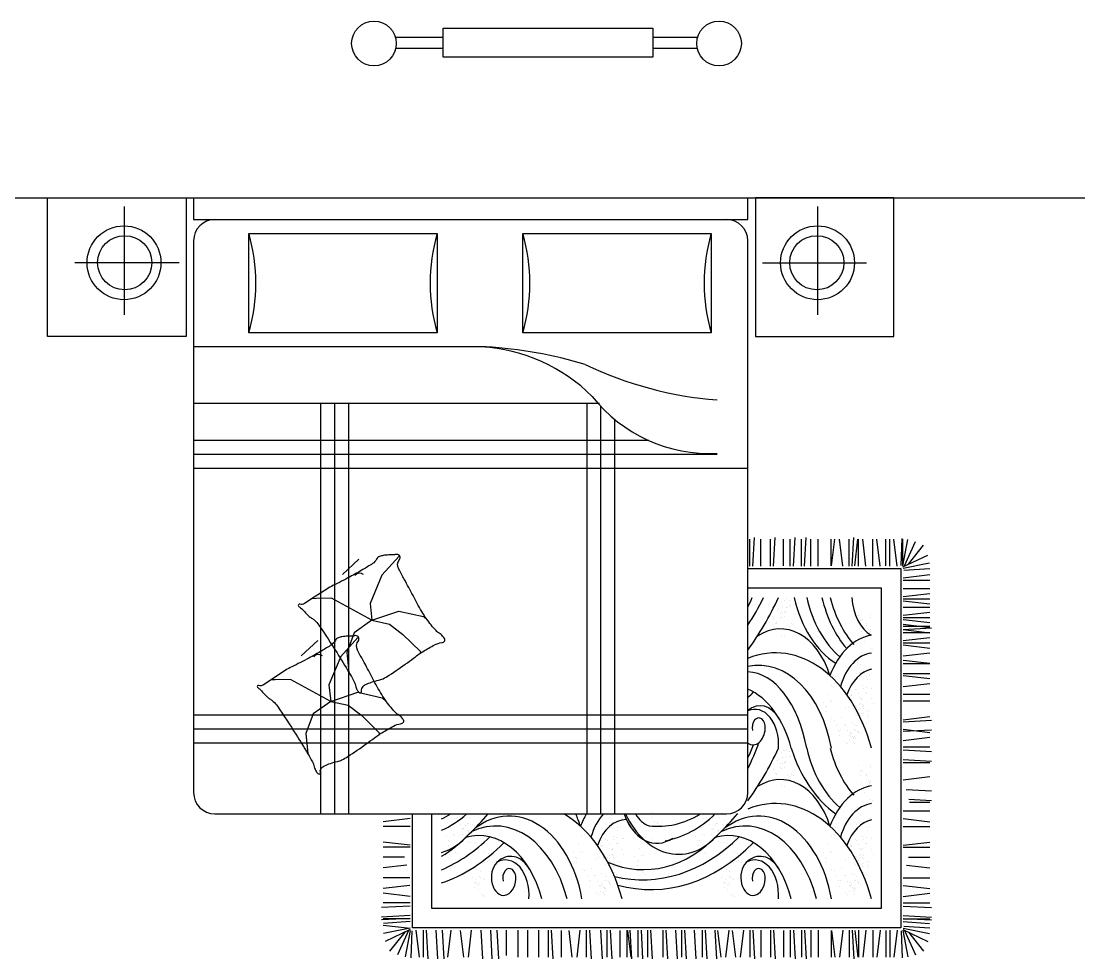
# Model space of a CAD drawing. Header units: inches. Extents: x 9.7 to 52.2, y 13.1 to 37.9.
# Drawn here: x 23.705 to 27.14, y 30.929 to 33.975 of the extents above; entities that cross this region are included whole.
import ezdxf

# ---------------------------------------------------------------- set-up
doc = ezdxf.new("R2010")
doc.units = ezdxf.units.IN
doc.header["$MEASUREMENT"] = 0
doc.layers.add('02', color=2, linetype='Continuous')
doc.layers.add('1', color=1, linetype='Continuous')

msp = doc.modelspace()

# ---------------------------------------------------------------- linework, layer by layer
at = {"layer": '02'}
for p, q in [((25.0752, 33.9215), (24.9204, 33.9215)), ((25.9014, 33.9215), (25.7568, 33.9215)), ((25.0752, 33.8856), (24.9211, 33.8856)), ((25.9007, 33.8856), (25.7568, 33.8856)), ((23.7905, 33.4004), (24.2405, 33.4004)), ((23.7905, 32.9504), (23.7905, 33.4004)), ((24.2405, 33.4004), (24.2405, 32.9504)), ((26.0649, 33.3993), (24.2649, 33.3993)), ((24.2649, 33.3993), (24.2649, 33.3304)), ((26.0649, 33.3304), (26.0649, 33.3993)), ((26.0894, 33.4004), (26.0894, 32.9504)), ((26.5394, 33.4004), (26.0894, 33.4004)), ((26.5394, 32.9504), (26.5394, 33.4004)), ((24.0387, 33.3724), (24.0387, 33.0207)), ((26.2912, 33.3724), (26.2912, 33.0207)), ((24.2649, 33.3304), (26.0649, 33.3304)), ((24.2649, 33.2614), (24.2649, 31.4685)), ((24.4439, 32.9626), (24.4439, 33.2844)), ((24.4439, 33.2844), (25.056, 33.2844)), ((25.056, 33.2844), (25.056, 32.9626)), ((25.3339, 32.9626), (25.3339, 33.2844)), ((25.3339, 33.2844), (25.946, 33.2844)), ((25.946, 33.2844), (25.946, 32.9626)), ((26.0649, 31.4685), (26.0649, 33.2614)), ((24.2177, 33.1899), (23.8795, 33.1899)), ((26.1122, 33.1899), (26.4504, 33.1899)), ((24.2405, 32.9504), (23.7905, 32.9504)), ((25.056, 32.9626), (24.4439, 32.9626)), ((25.946, 32.9626), (25.3339, 32.9626)), ((26.0894, 32.9504), (26.5394, 32.9504)), ((25.2149, 32.9166), (24.2649, 32.9166)), ((25.5827, 32.7327), (24.2649, 32.7327)), ((24.6768, 32.7327), (24.6768, 31.3995)), ((24.7221, 32.7327), (24.7221, 31.3995)), ((24.7673, 32.7327), (24.7673, 31.3995)), ((25.5416, 32.7327), (25.5416, 31.3995)), ((25.5868, 32.7242), (25.5868, 31.3995)), ((25.6321, 32.6816), (25.6321, 31.3995)), ((25.7433, 32.6125), (24.2649, 32.6125)), ((25.9649, 32.5673), (24.2649, 32.5673)), ((26.0649, 32.522), (24.2649, 32.522)), ((26.0815, 32.2045), (26.0867, 32.2972)), ((26.1486, 32.2045), (26.1538, 32.2972)), ((26.213, 32.2045), (26.2182, 32.2972)), ((26.2492, 32.2045), (26.2543, 32.2972)), ((26.404, 32.2045), (26.4092, 32.2972)), ((26.5627, 32.2061), (26.5661, 32.2942)), ((26.0712, 32.2045), (26.0712, 32.2921)), ((26.1073, 32.2045), (26.1073, 32.2921)), ((26.1383, 32.2045), (26.1383, 32.2921)), ((26.1805, 32.2052), (26.1805, 32.2919)), ((26.2027, 32.2045), (26.2027, 32.2921)), ((26.2388, 32.2045), (26.2388, 32.2921)), ((26.2698, 32.2045), (26.2698, 32.2921)), ((26.2931, 32.2045), (26.2931, 32.2921)), ((26.3354, 32.2052), (26.3354, 32.2919)), ((26.3369, 32.2052), (26.3472, 32.2921)), ((26.3731, 32.2045), (26.3627, 32.2921)), ((26.3937, 32.2045), (26.3937, 32.2921)), ((26.4123, 32.2052), (26.4226, 32.2921)), ((26.4247, 32.2045), (26.4247, 32.2921)), ((26.4484, 32.2045), (26.4381, 32.2921)), ((26.4705, 32.2045), (26.4705, 32.2921)), ((26.4943, 32.2045), (26.4839, 32.2921)), ((26.5127, 32.2052), (26.5127, 32.2919)), ((26.5261, 32.2045), (26.5261, 32.2921)), ((26.5499, 32.2045), (26.5395, 32.2921)), ((26.5683, 32.2052), (26.5683, 32.2919)), ((26.5683, 32.2052), (26.5845, 32.2904)), ((26.5737, 32.2053), (26.6098, 32.2841)), ((26.5863, 32.2106), (26.6356, 32.2721)), ((24.7483, 32.1775), (24.8016, 32.2271)), ((24.932, 32.2366), (24.8762, 32.1749)), ((26.5686, 32.2022), (26.65, 32.2405)), ((26.5689, 32.198), (26.6548, 32.2152)), ((26.5716, 32.1914), (26.6562, 32.1965)), ((24.8762, 32.1749), (24.8379, 32.0827)), ((26.5689, 32.1665), (26.6564, 32.1769)), ((26.5696, 32.1591), (26.6563, 32.1591)), ((26.5689, 32.1318), (26.6564, 32.1318)), ((24.6637, 32.099), (24.6519, 32.0987)), ((24.713, 32.1002), (24.6637, 32.099)), ((24.844, 32.0284), (24.713, 32.1002)), ((26.1737, 32.0899), (26.1737, 32.0899)), ((26.1833, 32.0939), (26.1833, 32.0939)), ((26.1907, 32.0989), (26.1907, 32.0989)), ((26.2007, 32.0912), (26.2007, 32.0912)), ((26.5689, 32.1057), (26.6564, 32.116)), ((26.5689, 32.0922), (26.6564, 32.0819)), ((26.5696, 32.0983), (26.6563, 32.0983)), ((24.8379, 32.0827), (24.844, 32.0284)), ((24.844, 32.0284), (24.9314, 32.0585)), ((24.9314, 32.0585), (25.011, 32.0405)), ((26.1612, 32.0608), (26.1612, 32.0608)), ((26.1656, 32.0673), (26.1656, 32.0673)), ((26.1767, 32.0727), (26.1767, 32.0727)), ((26.1777, 32.0531), (26.1777, 32.0531)), ((26.1832, 32.0575), (26.1832, 32.0575)), ((26.1865, 32.0547), (26.1865, 32.0547)), ((26.1888, 32.0585), (26.1888, 32.0585)), ((26.1889, 32.071), (26.1889, 32.071)), ((26.1926, 32.0686), (26.1926, 32.0686)), ((26.2, 32.0765), (26.2, 32.0765)), ((26.2037, 32.074), (26.2037, 32.074)), ((26.5689, 32.071), (26.6564, 32.071)), ((26.5689, 32.0449), (26.6564, 32.0552)), ((24.844, 32.0284), (24.7862, 31.9881)), ((24.844, 32.0284), (24.9007, 32.0162)), ((25.011, 32.0405), (25.0253, 32.0274)), ((26.1471, 32.0346), (26.1471, 32.0346)), ((26.1537, 32.0194), (26.1537, 32.0194)), ((26.1593, 32.0205), (26.1593, 32.0205)), ((26.1704, 32.0384), (26.1704, 32.0384)), ((26.1721, 32.052), (26.1721, 32.052)), ((26.1742, 32.0359), (26.1742, 32.0359)), ((26.1847, 32.0407), (26.1847, 32.0407)), ((26.2051, 32.0183), (26.2051, 32.0183)), ((26.4243, 32.0455), (26.4243, 32.0455)), ((26.4308, 32.0303), (26.4308, 32.0303)), ((26.4341, 32.0275), (26.4341, 32.0275)), ((26.4364, 32.0313), (26.4364, 32.0313)), ((26.462, 32.0464), (26.462, 32.0464)), ((26.4642, 32.039), (26.4642, 32.039)), ((26.5689, 32.0314), (26.6564, 32.0211)), ((26.5696, 32.0375), (26.6563, 32.0375)), ((24.7862, 31.9881), (24.7624, 31.9243)), ((24.9007, 32.0162), (24.9445, 31.9827)), ((26.1552, 32.0026), (26.1552, 32.0026)), ((26.1569, 32.0167), (26.1569, 32.0167)), ((26.194, 32.0129), (26.194, 32.0129)), ((26.2012, 32.009), (26.2012, 32.009)), ((26.2123, 32.0145), (26.2123, 32.0145)), ((26.4323, 32.0135), (26.4323, 32.0135)), ((26.4354, 31.9911), (26.4354, 31.9911)), ((26.4495, 32.0173), (26.4495, 32.0173)), ((26.4502, 32.0129), (26.4502, 32.0129)), ((26.4527, 31.9911), (26.4527, 31.9911)), ((26.4567, 31.9977), (26.4567, 31.9977)), ((26.4599, 31.9873), (26.4599, 31.9873)), ((26.4623, 31.9987), (26.4623, 31.9987)), ((26.4624, 31.9924), (26.4624, 31.9924)), ((26.5689, 32.0159), (26.6564, 32.0055)), ((26.5689, 32.009), (26.6564, 32.009)), ((26.5689, 31.9986), (26.6616, 32.0038)), ((26.5689, 31.9883), (26.6564, 31.9883)), ((26.5696, 31.9984), (26.6564, 31.9881)), ((24.6146, 31.9135), (24.6679, 31.9632)), ((24.7983, 31.9727), (24.7425, 31.9109)), ((24.9445, 31.9827), (25.0014, 31.927)), ((26.1755, 31.9802), (26.1755, 31.9802)), ((26.1827, 31.9764), (26.1827, 31.9764)), ((26.4419, 31.9759), (26.4419, 31.9759)), ((26.4434, 31.9591), (26.4434, 31.9591)), ((26.4452, 31.9731), (26.4452, 31.9731)), ((26.4475, 31.977), (26.4475, 31.977)), ((26.4582, 31.9809), (26.4582, 31.9809)), ((26.5689, 31.9623), (26.6564, 31.9726)), ((26.5696, 31.9548), (26.6563, 31.9548)), ((24.7624, 31.9243), (24.7694, 31.8588)), ((25.0014, 31.927), (25.0006, 31.9212)), ((26.4638, 31.9367), (26.4638, 31.9367)), ((26.471, 31.9329), (26.471, 31.9329)), ((26.5689, 31.9487), (26.6564, 31.9384)), ((26.5696, 31.9126), (26.6564, 31.9229)), ((24.7425, 31.9109), (24.7042, 31.8188)), ((26.4308, 31.8839), (26.4308, 31.8839)), ((26.5696, 31.8991), (26.6564, 31.8887)), ((26.5696, 31.8877), (26.6563, 31.8877)), ((26.4176, 31.856), (26.4176, 31.856)), ((26.4272, 31.8601), (26.4272, 31.8601)), ((26.4446, 31.8573), (26.4446, 31.8573)), ((26.4605, 31.8492), (26.4605, 31.8492)), ((26.464, 31.8731), (26.464, 31.8731)), ((26.5689, 31.8494), (26.6564, 31.8391)), ((26.5696, 31.8555), (26.6563, 31.8555)), ((24.5301, 31.835), (24.5182, 31.8348)), ((24.5793, 31.8362), (24.5301, 31.835)), ((24.7104, 31.7645), (24.5793, 31.8362)), ((24.7042, 31.8188), (24.7104, 31.7645)), ((26.3363, 31.818), (26.3363, 31.818)), ((26.3459, 31.822), (26.3459, 31.822)), ((26.3494, 31.8459), (26.3494, 31.8459)), ((26.3633, 31.8193), (26.3633, 31.8193)), ((26.4051, 31.8269), (26.4051, 31.8269)), ((26.4384, 31.8161), (26.4384, 31.8161)), ((26.4509, 31.8452), (26.4509, 31.8452)), ((26.4529, 31.835), (26.4529, 31.835)), ((26.5696, 31.8133), (26.6564, 31.8236)), ((24.7104, 31.7645), (24.7978, 31.7945)), ((24.7978, 31.7945), (24.8773, 31.7766)), ((26.3238, 31.7889), (26.3238, 31.7889)), ((26.3911, 31.8008), (26.3911, 31.8008)), ((26.3976, 31.7855), (26.3976, 31.7855)), ((26.4008, 31.7828), (26.4008, 31.7828)), ((26.4032, 31.7866), (26.4032, 31.7866)), ((26.4144, 31.8045), (26.4144, 31.8045)), ((26.4181, 31.8021), (26.4181, 31.8021)), ((26.4243, 31.7899), (26.4243, 31.7899)), ((26.4273, 31.778), (26.4273, 31.778)), ((26.4398, 31.8071), (26.4398, 31.8071)), ((26.4476, 31.7937), (26.4476, 31.7937)), ((26.4494, 31.8111), (26.4494, 31.8111)), ((26.4513, 31.7912), (26.4513, 31.7912)), ((26.4668, 31.8084), (26.4668, 31.8084)), ((26.5696, 31.7884), (26.6563, 31.7884)), ((24.7104, 31.7645), (24.6526, 31.7241)), ((24.7104, 31.7645), (24.7671, 31.7523)), ((24.7671, 31.7523), (24.8109, 31.7188)), ((24.8773, 31.7766), (24.8916, 31.7634)), ((26.3098, 31.7627), (26.3098, 31.7627)), ((26.3163, 31.7475), (26.3163, 31.7475)), ((26.3219, 31.7485), (26.3219, 31.7485)), ((26.333, 31.7665), (26.333, 31.7665)), ((26.3368, 31.764), (26.3368, 31.764)), ((26.3903, 31.7459), (26.3903, 31.7459)), ((26.3938, 31.7697), (26.3938, 31.7697)), ((26.3991, 31.7688), (26.3991, 31.7688)), ((26.4077, 31.7431), (26.4077, 31.7431)), ((26.4132, 31.7518), (26.4132, 31.7518)), ((26.4194, 31.7464), (26.4194, 31.7464)), ((26.4271, 31.7534), (26.4271, 31.7534)), ((26.4308, 31.7747), (26.4308, 31.7747)), ((26.4323, 31.7579), (26.4323, 31.7579)), ((26.4341, 31.7719), (26.4341, 31.7719)), ((26.4364, 31.7757), (26.4364, 31.7757)), ((26.4365, 31.7556), (26.4365, 31.7556)), ((26.4381, 31.748), (26.4381, 31.748)), ((26.4403, 31.7531), (26.4403, 31.7531)), ((26.465, 31.7736), (26.465, 31.7736)), ((26.4715, 31.7584), (26.4715, 31.7584)), ((26.5696, 31.7666), (26.6563, 31.7666)), ((26.0649, 31.72), (24.2649, 31.72)), ((24.6526, 31.7241), (24.6288, 31.6604)), ((24.8109, 31.7188), (24.8677, 31.6631)), ((26.3178, 31.7307), (26.3178, 31.7307)), ((26.3681, 31.7127), (26.3681, 31.7127)), ((26.3807, 31.7418), (26.3807, 31.7418)), ((26.4139, 31.7255), (26.4139, 31.7255)), ((26.4198, 31.7366), (26.4198, 31.7366)), ((26.4213, 31.7198), (26.4213, 31.7198)), ((26.4235, 31.7295), (26.4235, 31.7295)), ((26.425, 31.7201), (26.425, 31.7201)), ((26.4254, 31.7377), (26.4254, 31.7377)), ((26.4267, 31.7426), (26.4267, 31.7426)), ((26.4287, 31.7146), (26.4287, 31.7146)), ((26.4346, 31.7241), (26.4346, 31.7241)), ((26.4383, 31.7187), (26.4383, 31.7187)), ((26.4409, 31.7268), (26.4409, 31.7268)), ((26.4418, 31.7425), (26.4418, 31.7425)), ((26.452, 31.7214), (26.452, 31.7214)), ((26.4527, 31.7355), (26.4527, 31.7355)), ((26.4557, 31.7159), (26.4557, 31.7159)), ((26.4599, 31.7317), (26.4599, 31.7317)), ((26.5689, 31.7055), (26.6564, 31.7159)), ((26.0649, 31.6748), (24.2649, 31.6748)), ((26.3381, 31.7083), (26.3381, 31.7083)), ((26.3454, 31.7045), (26.3454, 31.7045)), ((26.3541, 31.6866), (26.3541, 31.6866)), ((26.3774, 31.6903), (26.3774, 31.6903)), ((26.3811, 31.6879), (26.3811, 31.6879)), ((26.4014, 31.6964), (26.4014, 31.6964)), ((26.4125, 31.691), (26.4125, 31.691)), ((26.4162, 31.6855), (26.4162, 31.6855)), ((26.4416, 31.6974), (26.4416, 31.6974)), ((26.4488, 31.6936), (26.4488, 31.6936)), ((26.5689, 31.6989), (26.6616, 31.704)), ((26.5696, 31.6746), (26.6564, 31.6642)), ((24.6288, 31.6604), (24.6358, 31.5948)), ((24.8677, 31.6631), (24.867, 31.6573)), ((26.3606, 31.6713), (26.3606, 31.6713)), ((26.3621, 31.6546), (26.3621, 31.6546)), ((26.3639, 31.6686), (26.3639, 31.6686)), ((26.3662, 31.6724), (26.3662, 31.6724)), ((26.3874, 31.6702), (26.3874, 31.6702)), ((26.3939, 31.655), (26.3939, 31.655)), ((26.3971, 31.6523), (26.3971, 31.6523)), ((26.3985, 31.6648), (26.3985, 31.6648)), ((26.3995, 31.6561), (26.3995, 31.6561)), ((26.4021, 31.6594), (26.4021, 31.6594)), ((26.405, 31.6496), (26.405, 31.6496)), ((26.4082, 31.6468), (26.4082, 31.6468)), ((26.4087, 31.6441), (26.4087, 31.6441)), ((26.4106, 31.6506), (26.4106, 31.6506)), ((26.4107, 31.674), (26.4107, 31.674)), ((26.4143, 31.6452), (26.4143, 31.6452)), ((26.4144, 31.6715), (26.4144, 31.6715)), ((26.4217, 31.6686), (26.4217, 31.6686)), ((26.4254, 31.6631), (26.4254, 31.6631)), ((26.4255, 31.6661), (26.4255, 31.6661)), ((26.4292, 31.6607), (26.4292, 31.6607)), ((26.5689, 31.6679), (26.6616, 31.6731)), ((26.5689, 31.6384), (26.6564, 31.6488)), ((26.0649, 31.6295), (24.2649, 31.6295)), ((26.1907, 31.6095), (26.1907, 31.6095)), ((26.3825, 31.6322), (26.3825, 31.6322)), ((26.3897, 31.6283), (26.3897, 31.6283)), ((26.3954, 31.6383), (26.3954, 31.6383)), ((26.4065, 31.6328), (26.4065, 31.6328)), ((26.4102, 31.6274), (26.4102, 31.6274)), ((26.5689, 31.6178), (26.6564, 31.6178)), ((26.5689, 31.6075), (26.6616, 31.6023)), ((26.1612, 31.5714), (26.1612, 31.5714)), ((26.1656, 31.5779), (26.1656, 31.5779)), ((26.1737, 31.6005), (26.1737, 31.6005)), ((26.1767, 31.5833), (26.1767, 31.5833)), ((26.1797, 31.6041), (26.1797, 31.6041)), ((26.1833, 31.6046), (26.1833, 31.6046)), ((26.1889, 31.5817), (26.1889, 31.5817)), ((26.2, 31.5871), (26.2, 31.5871)), ((26.2007, 31.6018), (26.2007, 31.6018)), ((26.2037, 31.5846), (26.2037, 31.5846)), ((26.5689, 31.5765), (26.6616, 31.5713)), ((26.1471, 31.5453), (26.1471, 31.5453)), ((26.1704, 31.549), (26.1704, 31.549)), ((26.1721, 31.5627), (26.1721, 31.5627)), ((26.1742, 31.5466), (26.1742, 31.5466)), ((26.1777, 31.5637), (26.1777, 31.5637)), ((26.1832, 31.5681), (26.1832, 31.5681)), ((26.1847, 31.5513), (26.1847, 31.5513)), ((26.1865, 31.5654), (26.1865, 31.5654)), ((26.1888, 31.5692), (26.1888, 31.5692)), ((26.4243, 31.5561), (26.4243, 31.5561)), ((26.4308, 31.5409), (26.4308, 31.5409)), ((26.4341, 31.5382), (26.4341, 31.5382)), ((26.4364, 31.542), (26.4364, 31.542)), ((26.462, 31.557), (26.462, 31.557)), ((26.4642, 31.5497), (26.4642, 31.5497)), ((26.5689, 31.5662), (26.6564, 31.5662)), ((26.1537, 31.53), (26.1537, 31.53)), ((26.1552, 31.5133), (26.1552, 31.5133)), ((26.1569, 31.5273), (26.1569, 31.5273)), ((26.1593, 31.5311), (26.1593, 31.5311)), ((26.194, 31.5235), (26.194, 31.5235)), ((26.2012, 31.5197), (26.2012, 31.5197)), ((26.2051, 31.5289), (26.2051, 31.5289)), ((26.2123, 31.5251), (26.2123, 31.5251)), ((26.4323, 31.5242), (26.4323, 31.5242)), ((26.4495, 31.5279), (26.4495, 31.5279)), ((26.4502, 31.5235), (26.4502, 31.5235)), ((26.4567, 31.5083), (26.4567, 31.5083)), ((26.4599, 31.5055), (26.4599, 31.5055)), ((26.4623, 31.5093), (26.4623, 31.5093)), ((26.4624, 31.5031), (26.4624, 31.5031)), ((26.5689, 31.5102), (26.6564, 31.5205)), ((26.1755, 31.4909), (26.1755, 31.4909)), ((26.1827, 31.487), (26.1827, 31.487)), ((26.4354, 31.5018), (26.4354, 31.5018)), ((26.4419, 31.4865), (26.4419, 31.4865)), ((26.4434, 31.4698), (26.4434, 31.4698)), ((26.4452, 31.4838), (26.4452, 31.4838)), ((26.4475, 31.4876), (26.4475, 31.4876)), ((26.4527, 31.5017), (26.4527, 31.5017)), ((26.4582, 31.4915), (26.4582, 31.4915)), ((26.4599, 31.4979), (26.4599, 31.4979)), ((26.5791, 31.4786), (26.6616, 31.4741)), ((26.4638, 31.4474), (26.4638, 31.4474)), ((26.471, 31.4435), (26.471, 31.4435)), ((26.5879, 31.4472), (26.6616, 31.4431)), ((26.5897, 31.4379), (26.6564, 31.4379)), ((24.3339, 31.3995), (25.996, 31.3995)), ((25.7537, 31.4035), (25.7537, 31.4035)), ((26.5689, 31.4091), (26.6563, 31.4091)), ((24.9677, 31.3843), (24.8802, 31.3739)), ((25.1122, 31.383), (25.1122, 31.383)), ((25.1218, 31.387), (25.1218, 31.387)), ((25.13, 31.3658), (25.13, 31.3658)), ((25.1392, 31.3843), (25.1392, 31.3843)), ((25.144, 31.392), (25.144, 31.392)), ((25.1533, 31.3696), (25.1533, 31.3696)), ((25.157, 31.3671), (25.157, 31.3671)), ((25.1625, 31.3865), (25.1625, 31.3865)), ((25.6074, 31.3667), (25.6074, 31.3667)), ((25.617, 31.3707), (25.617, 31.3707)), ((25.6205, 31.3946), (25.6205, 31.3946)), ((25.6344, 31.368), (25.6344, 31.368)), ((25.6538, 31.3837), (25.6538, 31.3837)), ((25.7423, 31.3971), (25.7423, 31.3971)), ((25.752, 31.3894), (25.752, 31.3894)), ((25.7626, 31.3747), (25.7626, 31.3747)), ((25.7699, 31.3709), (25.7699, 31.3709)), ((25.7723, 31.367), (25.7723, 31.367)), ((25.9224, 31.383), (25.9224, 31.383)), ((25.932, 31.387), (25.932, 31.387)), ((25.9402, 31.3658), (25.9402, 31.3658)), ((25.9494, 31.3843), (25.9494, 31.3843)), ((25.9542, 31.392), (25.9542, 31.392)), ((25.9635, 31.3696), (25.9635, 31.3696)), ((25.9672, 31.3671), (25.9672, 31.3671)), ((25.9727, 31.3865), (25.9727, 31.3865)), ((26.4176, 31.3667), (26.4176, 31.3667)), ((26.4272, 31.3707), (26.4272, 31.3707)), ((26.4308, 31.3946), (26.4308, 31.3946)), ((26.4446, 31.368), (26.4446, 31.368)), ((26.464, 31.3837), (26.464, 31.3837)), ((26.5689, 31.3843), (26.6564, 31.3739)), ((24.9677, 31.3587), (24.8803, 31.3587)), ((25.0997, 31.3539), (25.0997, 31.3539)), ((25.1089, 31.3315), (25.1089, 31.3315)), ((25.1365, 31.3506), (25.1365, 31.3506)), ((25.138, 31.3338), (25.138, 31.3338)), ((25.1397, 31.3478), (25.1397, 31.3478)), ((25.1421, 31.3516), (25.1421, 31.3516)), ((25.1484, 31.3603), (25.1484, 31.3603)), ((25.155, 31.3451), (25.155, 31.3451)), ((25.1582, 31.3424), (25.1582, 31.3424)), ((25.1606, 31.3462), (25.1606, 31.3462)), ((25.1717, 31.3641), (25.1717, 31.3641)), ((25.1755, 31.3616), (25.1755, 31.3616)), ((25.5357, 31.3326), (25.5357, 31.3326)), ((25.5392, 31.3565), (25.5392, 31.3565)), ((25.5949, 31.3376), (25.5949, 31.3376)), ((25.6407, 31.3558), (25.6407, 31.3558)), ((25.6427, 31.3456), (25.6427, 31.3456)), ((25.6503, 31.3598), (25.6503, 31.3598)), ((25.7372, 31.3454), (25.7372, 31.3454)), ((25.7795, 31.3632), (25.7795, 31.3632)), ((25.9099, 31.3539), (25.9099, 31.3539)), ((25.9191, 31.3315), (25.9191, 31.3315)), ((25.9467, 31.3506), (25.9467, 31.3506)), ((25.9482, 31.3338), (25.9482, 31.3338)), ((25.9499, 31.3478), (25.9499, 31.3478)), ((25.9523, 31.3516), (25.9523, 31.3516)), ((25.9587, 31.3603), (25.9587, 31.3603)), ((25.9652, 31.3451), (25.9652, 31.3451)), ((25.9684, 31.3424), (25.9684, 31.3424)), ((25.9708, 31.3462), (25.9708, 31.3462)), ((25.982, 31.3641), (25.982, 31.3641)), ((25.9857, 31.3616), (25.9857, 31.3616)), ((26.3459, 31.3326), (26.3459, 31.3326)), ((26.3494, 31.3565), (26.3494, 31.3565)), ((26.4051, 31.3376), (26.4051, 31.3376)), ((26.4509, 31.3558), (26.4509, 31.3558)), ((26.4529, 31.3456), (26.4529, 31.3456)), ((26.4605, 31.3598), (26.4605, 31.3598)), ((26.5689, 31.3587), (26.6563, 31.3587)), ((24.9677, 31.2977), (24.8802, 31.308)), ((25.0856, 31.3277), (25.0856, 31.3277)), ((25.0921, 31.3125), (25.0921, 31.3125)), ((25.0954, 31.3097), (25.0954, 31.3097)), ((25.1126, 31.329), (25.1126, 31.329)), ((25.1565, 31.3284), (25.1565, 31.3284)), ((25.1583, 31.3114), (25.1583, 31.3114)), ((25.1656, 31.3076), (25.1656, 31.3076)), ((25.1768, 31.306), (25.1768, 31.306)), ((25.184, 31.3021), (25.184, 31.3021)), ((25.5136, 31.2995), (25.5136, 31.2995)), ((25.5261, 31.3286), (25.5261, 31.3286)), ((25.5531, 31.3299), (25.5531, 31.3299)), ((25.5808, 31.3114), (25.5808, 31.3114)), ((25.593, 31.2972), (25.593, 31.2972)), ((25.6041, 31.3152), (25.6041, 31.3152)), ((25.6079, 31.3127), (25.6079, 31.3127)), ((25.6141, 31.3005), (25.6141, 31.3005)), ((25.6282, 31.3267), (25.6282, 31.3267)), ((25.6296, 31.3177), (25.6296, 31.3177)), ((25.6374, 31.3043), (25.6374, 31.3043)), ((25.6392, 31.3217), (25.6392, 31.3217)), ((25.6411, 31.3018), (25.6411, 31.3018)), ((25.6566, 31.319), (25.6566, 31.319)), ((25.6595, 31.3183), (25.6595, 31.3183)), ((25.724, 31.3175), (25.724, 31.3175)), ((25.7336, 31.3216), (25.7336, 31.3216)), ((25.751, 31.3188), (25.751, 31.3188)), ((25.8958, 31.3277), (25.8958, 31.3277)), ((25.9024, 31.3125), (25.9024, 31.3125)), ((25.9079, 31.3135), (25.9079, 31.3135)), ((25.9228, 31.329), (25.9228, 31.329)), ((25.9667, 31.3284), (25.9667, 31.3284)), ((25.9686, 31.3114), (25.9686, 31.3114)), ((25.9758, 31.3076), (25.9758, 31.3076)), ((25.987, 31.306), (25.987, 31.306)), ((25.9943, 31.3021), (25.9943, 31.3021)), ((26.3238, 31.2995), (26.3238, 31.2995)), ((26.3363, 31.3286), (26.3363, 31.3286)), ((26.3633, 31.3299), (26.3633, 31.3299)), ((26.3911, 31.3114), (26.3911, 31.3114)), ((26.4032, 31.2972), (26.4032, 31.2972)), ((26.4144, 31.3152), (26.4144, 31.3152)), ((26.4181, 31.3127), (26.4181, 31.3127)), ((26.4243, 31.3005), (26.4243, 31.3005)), ((26.4384, 31.3267), (26.4384, 31.3267)), ((26.4398, 31.3177), (26.4398, 31.3177)), ((26.4476, 31.3043), (26.4476, 31.3043)), ((26.4494, 31.3217), (26.4494, 31.3217)), ((26.4513, 31.3018), (26.4513, 31.3018)), ((26.4668, 31.319), (26.4668, 31.319)), ((26.5689, 31.2977), (26.6564, 31.308)), ((24.9677, 31.2916), (24.8803, 31.2916)), ((25.0936, 31.2957), (25.0936, 31.2957)), ((25.114, 31.2733), (25.114, 31.2733)), ((25.1212, 31.2695), (25.1212, 31.2695)), ((25.2103, 31.2749), (25.2103, 31.2749)), ((25.2214, 31.2695), (25.2214, 31.2695)), ((25.4995, 31.2733), (25.4995, 31.2733)), ((25.5228, 31.2771), (25.5228, 31.2771)), ((25.5266, 31.2746), (25.5266, 31.2746)), ((25.5836, 31.2804), (25.5836, 31.2804)), ((25.5874, 31.2962), (25.5874, 31.2962)), ((25.5889, 31.2794), (25.5889, 31.2794)), ((25.5906, 31.2934), (25.5906, 31.2934)), ((25.603, 31.2625), (25.603, 31.2625)), ((25.6168, 31.264), (25.6168, 31.264)), ((25.6171, 31.2886), (25.6171, 31.2886)), ((25.6206, 31.2853), (25.6206, 31.2853)), ((25.6221, 31.2685), (25.6221, 31.2685)), ((25.6239, 31.2826), (25.6239, 31.2826)), ((25.6262, 31.2864), (25.6262, 31.2864)), ((25.6263, 31.2662), (25.6263, 31.2662)), ((25.63, 31.2638), (25.63, 31.2638)), ((25.6548, 31.2842), (25.6548, 31.2842)), ((25.6613, 31.269), (25.6613, 31.269)), ((25.6975, 31.2623), (25.6975, 31.2623)), ((25.7115, 31.2884), (25.7115, 31.2884)), ((25.7208, 31.266), (25.7208, 31.266)), ((25.7245, 31.2636), (25.7245, 31.2636)), ((25.9039, 31.2957), (25.9039, 31.2957)), ((25.9242, 31.2733), (25.9242, 31.2733)), ((25.9314, 31.2695), (25.9314, 31.2695)), ((26.0205, 31.2749), (26.0205, 31.2749)), ((26.0316, 31.2695), (26.0316, 31.2695)), ((26.3098, 31.2733), (26.3098, 31.2733)), ((26.333, 31.2771), (26.333, 31.2771)), ((26.3368, 31.2746), (26.3368, 31.2746)), ((26.3938, 31.2804), (26.3938, 31.2804)), ((26.3976, 31.2962), (26.3976, 31.2962)), ((26.3991, 31.2794), (26.3991, 31.2794)), ((26.4008, 31.2934), (26.4008, 31.2934)), ((26.4132, 31.2625), (26.4132, 31.2625)), ((26.4271, 31.264), (26.4271, 31.264)), ((26.4273, 31.2886), (26.4273, 31.2886)), ((26.4308, 31.2853), (26.4308, 31.2853)), ((26.4323, 31.2685), (26.4323, 31.2685)), ((26.4341, 31.2826), (26.4341, 31.2826)), ((26.4364, 31.2864), (26.4364, 31.2864)), ((26.4365, 31.2662), (26.4365, 31.2662)), ((26.4403, 31.2638), (26.4403, 31.2638)), ((26.465, 31.2842), (26.465, 31.2842)), ((26.4715, 31.269), (26.4715, 31.269)), ((26.5689, 31.2916), (26.6563, 31.2916)), ((24.9569, 31.2333), (24.8802, 31.2242)), ((24.9501, 31.2594), (24.8803, 31.2594)), ((25.1972, 31.247), (25.1972, 31.247)), ((25.2068, 31.251), (25.2068, 31.251)), ((25.2083, 31.2416), (25.2083, 31.2416)), ((25.2179, 31.2456), (25.2179, 31.2456)), ((25.2242, 31.2483), (25.2242, 31.2483)), ((25.2353, 31.2429), (25.2353, 31.2429)), ((25.5061, 31.2581), (25.5061, 31.2581)), ((25.5076, 31.2413), (25.5076, 31.2413)), ((25.5093, 31.2554), (25.5093, 31.2554)), ((25.5704, 31.2525), (25.5704, 31.2525)), ((25.5801, 31.2565), (25.5801, 31.2565)), ((25.5975, 31.2538), (25.5975, 31.2538)), ((25.6037, 31.2362), (25.6037, 31.2362)), ((25.6092, 31.257), (25.6092, 31.257)), ((25.611, 31.2305), (25.611, 31.2305)), ((25.6128, 31.2445), (25.6128, 31.2445)), ((25.6133, 31.2402), (25.6133, 31.2402)), ((25.6148, 31.2307), (25.6148, 31.2307)), ((25.6151, 31.2483), (25.6151, 31.2483)), ((25.6165, 31.2532), (25.6165, 31.2532)), ((25.6244, 31.2347), (25.6244, 31.2347)), ((25.6279, 31.2586), (25.6279, 31.2586)), ((25.6281, 31.2293), (25.6281, 31.2293)), ((25.6307, 31.2375), (25.6307, 31.2375)), ((25.6316, 31.2532), (25.6316, 31.2532)), ((25.6418, 31.232), (25.6418, 31.232)), ((25.6425, 31.2461), (25.6425, 31.2461)), ((25.6497, 31.2423), (25.6497, 31.2423)), ((25.7055, 31.2303), (25.7055, 31.2303)), ((25.7072, 31.2443), (25.7072, 31.2443)), ((25.7096, 31.2481), (25.7096, 31.2481)), ((26.0074, 31.247), (26.0074, 31.247)), ((26.017, 31.251), (26.017, 31.251)), ((26.0185, 31.2416), (26.0185, 31.2416)), ((26.0281, 31.2456), (26.0281, 31.2456)), ((26.0344, 31.2483), (26.0344, 31.2483)), ((26.0455, 31.2429), (26.0455, 31.2429)), ((26.3163, 31.2581), (26.3163, 31.2581)), ((26.3178, 31.2413), (26.3178, 31.2413)), ((26.3195, 31.2554), (26.3195, 31.2554)), ((26.3807, 31.2525), (26.3807, 31.2525)), ((26.3903, 31.2565), (26.3903, 31.2565)), ((26.4077, 31.2538), (26.4077, 31.2538)), ((26.4139, 31.2362), (26.4139, 31.2362)), ((26.4194, 31.257), (26.4194, 31.257)), ((26.4198, 31.2472), (26.4198, 31.2472)), ((26.4213, 31.2305), (26.4213, 31.2305)), ((26.4235, 31.2402), (26.4235, 31.2402)), ((26.425, 31.2307), (26.425, 31.2307)), ((26.4254, 31.2483), (26.4254, 31.2483)), ((26.4267, 31.2532), (26.4267, 31.2532)), ((26.4346, 31.2347), (26.4346, 31.2347)), ((26.4381, 31.2586), (26.4381, 31.2586)), ((26.4383, 31.2293), (26.4383, 31.2293)), ((26.4409, 31.2375), (26.4409, 31.2375)), ((26.4418, 31.2532), (26.4418, 31.2532)), ((26.452, 31.232), (26.452, 31.232)), ((26.4527, 31.2461), (26.4527, 31.2461)), ((26.4599, 31.2423), (26.4599, 31.2423)), ((26.5797, 31.2333), (26.6564, 31.2242)), ((26.5865, 31.2594), (26.6563, 31.2594)), ((25.1847, 31.2179), (25.1847, 31.2179)), ((25.1939, 31.1955), (25.1939, 31.1955)), ((25.1957, 31.2125), (25.1957, 31.2125)), ((25.5279, 31.2189), (25.5279, 31.2189)), ((25.5351, 31.2151), (25.5351, 31.2151)), ((25.5439, 31.1972), (25.5439, 31.1972)), ((25.5579, 31.2234), (25.5579, 31.2234)), ((25.5672, 31.201), (25.5672, 31.201)), ((25.5709, 31.1985), (25.5709, 31.1985)), ((25.5912, 31.207), (25.5912, 31.207)), ((25.6023, 31.2016), (25.6023, 31.2016)), ((25.606, 31.1962), (25.606, 31.1962)), ((25.6185, 31.2253), (25.6185, 31.2253)), ((25.6314, 31.2081), (25.6314, 31.2081)), ((25.6386, 31.2042), (25.6386, 31.2042)), ((25.6455, 31.2266), (25.6455, 31.2266)), ((25.7258, 31.2079), (25.7258, 31.2079)), ((25.7331, 31.204), (25.7331, 31.204)), ((25.9949, 31.2179), (25.9949, 31.2179)), ((26.0041, 31.1955), (26.0041, 31.1955)), ((26.006, 31.2125), (26.006, 31.2125)), ((26.3381, 31.2189), (26.3381, 31.2189)), ((26.3454, 31.2151), (26.3454, 31.2151)), ((26.3541, 31.1972), (26.3541, 31.1972)), ((26.3681, 31.2234), (26.3681, 31.2234)), ((26.3774, 31.201), (26.3774, 31.201)), ((26.3811, 31.1985), (26.3811, 31.1985)), ((26.4014, 31.207), (26.4014, 31.207)), ((26.4125, 31.2016), (26.4125, 31.2016)), ((26.4162, 31.1962), (26.4162, 31.1962)), ((26.4287, 31.2253), (26.4287, 31.2253)), ((26.4416, 31.2081), (26.4416, 31.2081)), ((26.4488, 31.2042), (26.4488, 31.2042)), ((26.4557, 31.2266), (26.4557, 31.2266)), ((24.967, 31.1674), (24.8802, 31.1571)), ((24.967, 31.1923), (24.8803, 31.1923)), ((25.1706, 31.1918), (25.1706, 31.1918)), ((25.1771, 31.1765), (25.1771, 31.1765)), ((25.1786, 31.1598), (25.1786, 31.1598)), ((25.1804, 31.1738), (25.1804, 31.1738)), ((25.1817, 31.1863), (25.1817, 31.1863)), ((25.1827, 31.1776), (25.1827, 31.1776)), ((25.1882, 31.1711), (25.1882, 31.1711)), ((25.1915, 31.1683), (25.1915, 31.1683)), ((25.1938, 31.1721), (25.1938, 31.1721)), ((25.1976, 31.1931), (25.1976, 31.1931)), ((25.205, 31.1901), (25.205, 31.1901)), ((25.2087, 31.1876), (25.2087, 31.1876)), ((25.5504, 31.182), (25.5504, 31.182)), ((25.5519, 31.1652), (25.5519, 31.1652)), ((25.5536, 31.1792), (25.5536, 31.1792)), ((25.5772, 31.1809), (25.5772, 31.1809)), ((25.5837, 31.1657), (25.5837, 31.1657)), ((25.5869, 31.1629), (25.5869, 31.1629)), ((25.5882, 31.1754), (25.5882, 31.1754)), ((25.5893, 31.1667), (25.5893, 31.1667)), ((25.5919, 31.17), (25.5919, 31.17)), ((25.5948, 31.1602), (25.5948, 31.1602)), ((25.6004, 31.1846), (25.6004, 31.1846)), ((25.6004, 31.1613), (25.6004, 31.1613)), ((25.6042, 31.1822), (25.6042, 31.1822)), ((25.6115, 31.1792), (25.6115, 31.1792)), ((25.6152, 31.1738), (25.6152, 31.1738)), ((25.6153, 31.1767), (25.6153, 31.1767)), ((25.619, 31.1713), (25.619, 31.1713)), ((25.9808, 31.1918), (25.9808, 31.1918)), ((25.9874, 31.1765), (25.9874, 31.1765)), ((25.9889, 31.1598), (25.9889, 31.1598)), ((25.9906, 31.1738), (25.9906, 31.1738)), ((25.9919, 31.1863), (25.9919, 31.1863)), ((25.9929, 31.1776), (25.9929, 31.1776)), ((25.9984, 31.1711), (25.9984, 31.1711)), ((26.0017, 31.1683), (26.0017, 31.1683)), ((26.004, 31.1721), (26.004, 31.1721)), ((26.0078, 31.1931), (26.0078, 31.1931)), ((26.0152, 31.1901), (26.0152, 31.1901)), ((26.0189, 31.1876), (26.0189, 31.1876)), ((26.3606, 31.182), (26.3606, 31.182)), ((26.3621, 31.1652), (26.3621, 31.1652)), ((26.3662, 31.183), (26.3662, 31.183)), ((26.3874, 31.1809), (26.3874, 31.1809)), ((26.3939, 31.1657), (26.3939, 31.1657)), ((26.3971, 31.1629), (26.3971, 31.1629)), ((26.3985, 31.1754), (26.3985, 31.1754)), ((26.3995, 31.1667), (26.3995, 31.1667)), ((26.4021, 31.17), (26.4021, 31.17)), ((26.405, 31.1602), (26.405, 31.1602)), ((26.4106, 31.1613), (26.4106, 31.1613)), ((26.4107, 31.1846), (26.4107, 31.1846)), ((26.4144, 31.1822), (26.4144, 31.1822)), ((26.4217, 31.1792), (26.4217, 31.1792)), ((26.4254, 31.1738), (26.4254, 31.1738)), ((26.4255, 31.1767), (26.4255, 31.1767)), ((26.4292, 31.1713), (26.4292, 31.1713)), ((26.5696, 31.1923), (26.6563, 31.1923)), ((26.5696, 31.1674), (26.6564, 31.1571)), ((24.9677, 31.1313), (24.8802, 31.1416)), ((25.1897, 31.1543), (25.1897, 31.1543)), ((25.199, 31.1374), (25.199, 31.1374)), ((25.2062, 31.1335), (25.2062, 31.1335)), ((25.2101, 31.1319), (25.2101, 31.1319)), ((25.5723, 31.1428), (25.5723, 31.1428)), ((25.5795, 31.139), (25.5795, 31.139)), ((25.5852, 31.1489), (25.5852, 31.1489)), ((25.5963, 31.1434), (25.5963, 31.1434)), ((25.598, 31.1575), (25.598, 31.1575)), ((25.6, 31.138), (25.6, 31.138)), ((25.6017, 31.152), (25.6017, 31.152)), ((25.6041, 31.1558), (25.6041, 31.1558)), ((25.9999, 31.1543), (25.9999, 31.1543)), ((26.0092, 31.1374), (26.0092, 31.1374)), ((26.0164, 31.1335), (26.0164, 31.1335)), ((26.0203, 31.1319), (26.0203, 31.1319)), ((26.3825, 31.1428), (26.3825, 31.1428)), ((26.3897, 31.139), (26.3897, 31.139)), ((26.3954, 31.1489), (26.3954, 31.1489)), ((26.4065, 31.1434), (26.4065, 31.1434)), ((26.4082, 31.1575), (26.4082, 31.1575)), ((26.4087, 31.1548), (26.4087, 31.1548)), ((26.4102, 31.138), (26.4102, 31.138)), ((26.4119, 31.152), (26.4119, 31.152)), ((26.4143, 31.1558), (26.4143, 31.1558)), ((26.5689, 31.1313), (26.6564, 31.1416)), ((24.9677, 31.1003), (24.875, 31.0951)), ((24.9677, 31.1106), (24.8802, 31.1106)), ((26.5689, 31.1106), (26.6564, 31.1106)), ((26.5689, 31.1003), (26.6616, 31.0951)), ((24.9677, 31.0693), (24.875, 31.0642)), ((24.9677, 31.0601), (24.875, 31.0549)), ((24.9677, 31.059), (24.8802, 31.059)), ((26.5689, 31.0693), (26.6616, 31.0642)), ((26.5689, 31.0601), (26.6616, 31.0549)), ((26.5689, 31.059), (26.6564, 31.059)), ((24.9677, 31.0272), (24.8802, 31.0375)), ((24.9677, 31.0497), (24.8813, 31.0437)), ((24.9677, 31.0279), (24.8818, 31.0107)), ((24.968, 31.0236), (24.8866, 30.9854)), ((26.5686, 31.0236), (26.65, 30.9854)), ((26.5689, 31.0497), (26.6553, 31.0437)), ((26.5689, 31.0279), (26.6548, 31.0107)), ((26.5716, 31.0345), (26.6562, 31.0294)), ((24.9503, 31.0153), (24.901, 30.9538)), ((24.9629, 31.0206), (24.9268, 30.9418)), ((24.9683, 31.0207), (24.9521, 30.9355)), ((24.9739, 31.0197), (24.9705, 30.9316)), ((24.9867, 31.0214), (24.9971, 30.9338)), ((25.0105, 31.0214), (25.0105, 30.9338)), ((25.0203, 31.0214), (25.0255, 30.9287)), ((25.0513, 31.0214), (25.0565, 30.9287)), ((25.072, 31.0214), (25.0771, 30.9287)), ((25.0997, 31.0214), (25.0894, 30.9338)), ((25.1307, 31.0207), (25.141, 30.9338)), ((25.1668, 31.0214), (25.1565, 30.9338)), ((25.1978, 31.0214), (25.2029, 30.9287)), ((25.2287, 31.0214), (25.2339, 30.9287)), ((25.2494, 31.0214), (25.2545, 30.9287)), ((25.2804, 31.0214), (25.2804, 30.939)), ((25.3181, 31.0214), (25.3181, 30.9338)), ((25.3491, 31.0214), (25.3491, 30.9338)), ((25.3852, 31.0214), (25.3852, 30.9338)), ((25.4162, 31.0214), (25.4162, 30.9338)), ((25.4265, 31.0214), (25.4317, 30.9287)), ((25.4584, 31.0207), (25.4584, 30.934)), ((25.4833, 31.0207), (25.4936, 30.9338)), ((25.5195, 31.0214), (25.5091, 30.9338)), ((25.5401, 31.0214), (25.5401, 30.9338)), ((25.5504, 31.0214), (25.5556, 30.9287)), ((25.5866, 31.0214), (25.5917, 30.9287)), ((25.6072, 31.0214), (25.6072, 30.9338)), ((25.6175, 31.0214), (25.6227, 30.9287)), ((25.6494, 31.0207), (25.6494, 30.934)), ((25.6716, 31.0214), (25.6716, 30.9338)), ((25.6743, 31.0207), (25.6846, 30.9338)), ((25.6819, 31.0214), (25.6871, 30.9287)), ((25.7077, 31.0214), (25.7077, 30.9338)), ((25.7181, 31.0214), (25.7232, 30.9287)), ((25.7387, 31.0214), (25.7387, 30.9338)), ((25.749, 31.0214), (25.7542, 30.9287)), ((25.7887, 31.0214), (25.7887, 30.9338)), ((25.799, 31.0214), (25.8041, 30.9287)), ((25.8299, 31.0214), (25.8351, 30.9287)), ((25.8492, 31.0214), (25.8492, 30.9338)), ((25.8596, 31.0214), (25.8647, 30.9287)), ((25.8905, 31.0214), (25.8957, 30.9287)), ((25.9163, 31.0214), (25.9163, 30.9338)), ((25.9267, 31.0214), (25.9318, 30.9287)), ((25.9576, 31.0214), (25.9628, 30.9287)), ((25.9665, 31.0207), (25.9768, 30.9338)), ((26.0027, 31.0214), (25.9923, 30.9338)), ((26.0144, 31.0207), (26.0247, 30.9338)), ((26.0506, 31.0214), (26.0402, 30.9338)), ((26.0712, 31.0214), (26.0712, 30.9338)), ((26.0815, 31.0214), (26.0867, 30.9287)), ((26.1073, 31.0214), (26.1073, 30.9338)), ((26.1383, 31.0214), (26.1383, 30.9338)), ((26.1486, 31.0214), (26.1538, 30.9287)), ((26.1805, 31.0207), (26.1805, 30.934)), ((26.2027, 31.0214), (26.2027, 30.9338)), ((26.213, 31.0214), (26.2182, 30.9287)), ((26.2388, 31.0214), (26.2388, 30.9338)), ((26.2492, 31.0214), (26.2543, 30.9287)), ((26.2698, 31.0214), (26.2698, 30.9338)), ((26.2931, 31.0214), (26.2931, 30.9338)), ((26.3354, 31.0207), (26.3354, 30.934)), ((26.3369, 31.0207), (26.3472, 30.9338)), ((26.3731, 31.0214), (26.3627, 30.9338)), ((26.3937, 31.0214), (26.3937, 30.9338)), ((26.404, 31.0214), (26.4092, 30.9287)), ((26.4123, 31.0207), (26.4226, 30.9338)), ((26.4247, 31.0214), (26.4247, 30.9338)), ((26.4484, 31.0214), (26.4381, 30.9338)), ((26.4705, 31.0214), (26.4705, 30.9338)), ((26.4943, 31.0214), (26.4839, 30.9338)), ((26.5127, 31.0207), (26.5127, 30.934)), ((26.5261, 31.0214), (26.5261, 30.9338)), ((26.5499, 31.0214), (26.5395, 30.9338)), ((26.5627, 31.0197), (26.5661, 30.9316)), ((26.5683, 31.0207), (26.5845, 30.9355)), ((26.5737, 31.0206), (26.6098, 30.9418)), ((26.5863, 31.0153), (26.6356, 30.9538))]:
    msp.add_line(p, q, dxfattribs=at)
msp.add_lwpolyline([(25.7568, 33.8573), (25.0752, 33.8573), (25.0752, 33.9524), (25.7568, 33.9524)], close=True, dxfattribs=at)
for points in [[(25.0475, 31.9487, -0.101392), (25.0706, 31.956, 0.223768), (25.0804, 31.9619, 0.25558), (25.0808, 31.9664, 0.081563), (25.0736, 31.9774, 0.071805), (25.063, 31.9861, -0.069985), (25.0521, 31.9949, -0.03546), (25.0215, 32.0329, -0.029432), (24.991, 32.083, -0.001554), (24.9774, 32.1087, 0.00152), (24.9636, 32.1349, 0.004735), (24.949, 32.1618, -0.00382), (24.9308, 32.195, -0.296001), (24.9334, 32.2261, 0.649774), (24.9246, 32.2425, 0.02319), (24.9195, 32.2419, -0.0288), (24.9153, 32.2414, -0.005727), (24.9083, 32.2411, 0.004358), (24.8991, 32.2408, 0.027528), (24.8801, 32.2388, 0.046214), (24.869, 32.236, 0.194121), (24.8589, 32.227, -0.133719), (24.8461, 32.2126, -0.011505), (24.8146, 32.1931, -0.008882), (24.7728, 32.1696, -0.012426), (24.7174, 32.1413, 0.033612), (24.6973, 32.13), (24.6566, 32.1033), (24.6252, 32.0827, -0.224341), (24.6096, 32.0805, 0.722772), (24.6055, 32.0748, 0.103513), (24.6078, 32.0727, -0.053465), (24.6124, 32.0693, -0.030109), (24.6255, 32.0558, 0.031436), (24.6381, 32.0429, 0.05324), (24.6479, 32.0358, -0.05518), (24.6573, 32.0288, -0.056271), (24.671, 32.013, -0.0108), (24.7306, 31.9222, -0.00456), (24.7694, 31.8588, -0.01125), (24.7844, 31.8326, -0.069394), (24.7905, 31.8162, 0.079756), (24.7961, 31.802, 0.106399), (24.8042, 31.7933, 0.328642), (24.8084, 31.7934, 0.299547), (24.8102, 31.7987, -0.189917), (24.8112, 31.8069, -0.033518), (24.8156, 31.8139, -0.075627), (24.8182, 31.8165, -0.053489), (24.824, 31.8199, -0.017838), (24.8426, 31.8275, -0.038394), (24.8655, 31.834, 0.059529), (24.8801, 31.8388, 0.035943), (24.8998, 31.8498, 0.011245), (24.9591, 31.8907, 0.006203), (24.9854, 31.9102, -0.010783), (25.0006, 31.9212, -0.019485), (25.0101, 31.9273, -0.005062)], [(24.9139, 31.6847, -0.101392), (24.937, 31.6921, 0.223768), (24.9467, 31.698, 0.25558), (24.9471, 31.7024, 0.081563), (24.9399, 31.7135, 0.071805), (24.9293, 31.7221, -0.069985), (24.9184, 31.731, -0.03546), (24.8879, 31.769, -0.029432), (24.8573, 31.8191, -0.001554), (24.8438, 31.8447, 0.00152), (24.8299, 31.871, 0.004735), (24.8153, 31.8978, -0.00382), (24.7972, 31.9311, -0.296001), (24.7998, 31.9622, 0.649774), (24.7909, 31.9786, 0.02319), (24.7858, 31.9779, -0.0288), (24.7817, 31.9775, -0.005727), (24.7747, 31.9772, 0.004358), (24.7655, 31.9768, 0.027528), (24.7464, 31.9749, 0.046214), (24.7353, 31.972, 0.194121), (24.7252, 31.9631, -0.133719), (24.7124, 31.9487, -0.011505), (24.6809, 31.9292, -0.008882), (24.6392, 31.9056, -0.012426), (24.5837, 31.8774, 0.033612), (24.5637, 31.8661), (24.523, 31.8394), (24.4916, 31.8188, -0.224341), (24.476, 31.8166, 0.722772), (24.4719, 31.8108, 0.103513), (24.4741, 31.8088, -0.053465), (24.4788, 31.8054, -0.030109), (24.4919, 31.7919, 0.031436), (24.5044, 31.7789, 0.05324), (24.5142, 31.7718, -0.05518), (24.5236, 31.7649, -0.056271), (24.5373, 31.7491, -0.0108), (24.5969, 31.6582, -0.00456), (24.6358, 31.5948, -0.01125), (24.6507, 31.5687, -0.069394), (24.6568, 31.5523, 0.079756), (24.6625, 31.5381, 0.106399), (24.6705, 31.5294, 0.328642), (24.6747, 31.5295, 0.299547), (24.6765, 31.5348, -0.189917), (24.6775, 31.543, -0.033518), (24.6819, 31.55, -0.075627), (24.6845, 31.5526, -0.053489), (24.6903, 31.556, -0.017838), (24.7089, 31.5636, -0.038394), (24.7318, 31.5701, 0.059529), (24.7464, 31.5749, 0.035943), (24.7661, 31.5859, 0.011245), (24.8255, 31.6268, 0.006203), (24.8518, 31.6462, -0.010783), (24.867, 31.6573, -0.019485), (24.8764, 31.6633, -0.005062)]]:
    msp.add_lwpolyline(points, format="xyb", close=True, dxfattribs=at)
for points in [[(26.0649, 32.1969), (26.5613, 32.1969), (26.5613, 31.0289), (24.9753, 31.0289), (24.9753, 31.3995)], [(26.0649, 32.1339), (26.4982, 32.1339), (26.4982, 31.092), (25.0384, 31.092), (25.0384, 31.3995)]]:
    msp.add_lwpolyline(points, dxfattribs=at)
for centre, radius in [((24.8505, 33.9022), 0.0726), ((25.9714, 33.9022), 0.0726), ((24.0387, 33.1899), 0.12), ((26.2912, 33.1899), 0.12), ((24.041, 33.1899), 0.088), ((26.2889, 33.1899), 0.088)]:
    msp.add_circle(centre, radius, dxfattribs=at)
for centre, radius, start, end in [((24.3339, 33.2614), 0.069, 90, 180), ((25.996, 33.2614), 0.069, 0, 90), ((23.8922, 33.1235), 0.5747, 343.7398, 16.2602), ((25.6077, 33.1235), 0.5747, 163.7398, 196.2602), ((24.7822, 33.1235), 0.5747, 343.7398, 16.2602), ((26.4977, 33.1235), 0.5747, 163.7398, 196.2602), ((25.1661, 32.3583), 0.5593, 45.275, 86.5275), ((25.1355, 31.5421), 1.3768, 73.0571, 86.6935), ((26.0613, 33.9582), 1.2178, 244.4875, 265.4628), ((25.9425, 33.0572), 0.4873, 218.2337, 272.6416), ((24.804, 32.1613), 0.02, 50.7369, 140.7369), ((24.6703, 31.8974), 0.02, 50.7369, 140.7369), ((24.3339, 31.4685), 0.069, 180, 270), ((25.996, 31.4685), 0.069, 270, 0)]:
    msp.add_arc(centre, radius, start, end, dxfattribs=at)
for centre, major_axis, ratio, start_param, end_param in [((25.704, 32.5309), (0, 0.7419), 0.68, 3.938876, 4.096529), ((25.6167, 32.6426), (0, -0.9696), 0.68, 0.74745, 0.979724), ((25.7735, 32.373), (0, -0.5244), 0.68, 0.956726, 1.028351), ((26.4446, 32.2174), (0, 0.3561), 0.68, 1.900046, 2.742661), ((26.4853, 32.2174), (0, 0.3561), 0.68, 1.900046, 2.614747), ((26.5349, 32.2174), (0, -0.3561), 0.68, -1.241546, -0.661935), ((26.5581, 32.2302), (0, -0.3561), 0.68, -1.203327, -0.661935), ((26.5039, 32.1187), (0, 0.1501), 0.68, 1.680153, 2.754293), ((26.1698, 31.7381), (0, -0.2625), 0.68, 2.006169, 3.565187), ((26.1547, 31.4281), (0, 0.4946), 0.68, -1.187858, 0.270273), ((26.4847, 31.7236), (0, 0.2576), 0.68, 0.103053, 1.063425), ((26.477, 31.7453), (0, -0.1775), 0.68, 3.227058, 4.318474), ((26.1003, 31.5229), (0, 0.3587), 0.68, -1.3172, 0.145284), ((26.0556, 31.4845), (-0.0072, -0.3763), 0.56205, 1.929873, 3.131602), ((26.4806, 31.714), (0, -0.1565), 0.68, 3.272942, 4.229533), ((26.0022, 31.4972), (0, 0.3214), 0.68, -1.202649, -0.291361), ((25.7498, 32.5064), (0, -0.8634), 0.68, 0.566616, 0.603892), ((26.1047, 31.6313), (0, -0.1196), 0.68, 2.284368, 3.652258), ((26.0878, 31.6263), (0, 0.113), 0.68, 4.593909, 6.585576), ((26.1003, 31.6802), (0, 0.0312), 0.68, 4.60409, 8.187873), ((26.0819, 31.6826), (0, -0.0584), 0.68, -0.441874, 1.472177), ((25.704, 32.0415), (-0.0668, 0.7329), 0.610498, 3.917146, 4.063997), ((25.7735, 31.8836), (0, -0.5244), 0.68, 0.956726, 1.053432), ((25.6167, 32.1532), (0, -0.9696), 0.68, 0.74745, 0.979724), ((26.4446, 31.728), (-0.0591, 0.368), 0.695517, 1.775813, 2.548612), ((26.4853, 31.728), (0, 0.3561), 0.68, 1.900046, 2.614747), ((26.5581, 31.7408), (0, 0.3561), 0.68, 1.938265, 2.479658), ((26.1698, 31.2487), (0, -0.2625), 0.68, 2.006169, 3.565187), ((26.1547, 30.9387), (0, 0.4946), 0.68, -1.187858, 0.270273), ((26.4847, 31.2342), (0, -0.2576), 0.68, 3.244645, 4.205018), ((24.8938, 32.0415), (-0.114, 0.7134), 0.59432, 3.291697, 3.50733), ((24.9633, 31.8836), (0, -0.5244), 0.68, 0.303578, 0.394427), ((24.8065, 32.1532), (0, -0.9696), 0.68, 0.565948, 0.680366), ((25.2454, 30.9951), (0, -0.3648), 0.68, 1.930561, 3.464283), ((25.29, 31.0335), (0, 0.3587), 0.68, -1.3172, 0.476403), ((25.3445, 30.9387), (0, 0.4946), 0.68, 0.371967, 0.378107), ((25.3445, 30.9387), (0, 0.4946), 0.68, -1.187858, -0.371967), ((25.3596, 31.2487), (0, -0.2625), 0.68, 2.006169, 2.182797), ((25.6745, 31.2342), (0, -0.2576), 0.68, 4.015924, 4.205018), ((25.6668, 31.256), (0, 0.1775), 0.68, 0.629151, 1.176881), ((25.7698, 31.4819), (0, -0.1777), 0.68, -1.088393, -0.353857), ((25.7698, 31.4819), (0, -0.1777), 0.68, -1.088393, 0.44007), ((25.8397, 31.5791), (0, -0.3108), 0.68, -0.954548, 0.666211), ((25.7642, 31.4859), (0, -0.1284), 0.68, -0.832234, -0.228544), ((25.7735, 31.8836), (0, 0.5244), 0.68, 3.058537, 3.53602), ((25.704, 32.0415), (-0.0668, 0.7329), 0.610498, 3.199135, 3.592282), ((25.6167, 32.1532), (0, 0.9696), 0.68, 3.707541, 3.821959), ((26.0556, 30.9951), (0, -0.3648), 0.68, 1.930561, 3.464283), ((26.1003, 31.0335), (0, 0.3587), 0.68, -1.3172, 0.476403), ((26.1547, 30.9387), (0, 0.4946), 0.68, 0.371967, 0.378107), ((26.477, 31.256), (0, 0.1775), 0.68, 0.085465, 1.176881), ((25.6704, 31.2246), (0, -0.1565), 0.68, 3.14258, 4.229533), ((26.4806, 31.2246), (0, -0.1565), 0.68, 3.272942, 4.229533), ((25.0295, 31.5791), (0, 0.3108), 0.68, 3.334126, 3.807803), ((24.9153, 31.8332), (0, 0.6148), 0.68, 3.520264, 3.766972), ((25.1919, 31.0078), (0, -0.3214), 0.68, 1.938944, 3.339184), ((25.7256, 31.8332), (0, -0.6148), 0.68, -0.280078, 0.625379), ((26.0022, 31.0078), (0, -0.3214), 0.68, 1.938944, 3.339184), ((24.9132, 32.0189), (0, 0.8333), 0.68, 3.421828, 3.728616), ((24.9396, 32.0171), (0, 0.8634), 0.68, 3.365413, 3.745484), ((25.7234, 32.0189), (0, 0.8333), 0.68, 2.978727, 3.728616), ((25.7498, 32.0171), (0, -0.8634), 0.68, -0.183884, 0.603892), ((25.2945, 31.142), (0, -0.1196), 0.68, 2.284368, 3.726131), ((26.1047, 31.142), (0, -0.1196), 0.68, 2.284368, 3.726131), ((25.2717, 31.1932), (0, -0.0584), 0.68, 3.732151, 7.755362), ((25.2776, 31.1369), (0, 0.113), 0.68, 4.593909, 6.647252), ((26.0819, 31.1932), (0, -0.0584), 0.68, 3.732151, 7.755362), ((26.0878, 31.1369), (0, 0.113), 0.68, 4.593909, 6.647252), ((25.2901, 31.1909), (0, -0.0312), 0.68, 1.462497, 5.046281), ((26.1003, 31.1909), (0, 0.0312), 0.68, 4.60409, 8.187873)]:
    msp.add_ellipse(centre, major_axis=major_axis, ratio=ratio, start_param=start_param, end_param=end_param, dxfattribs=at)
at = {"layer": '1'}
msp.add_line((10.0745, 33.4004), (30.4007, 33.4004), dxfattribs=at)

doc.saveas('drawing.dxf')
